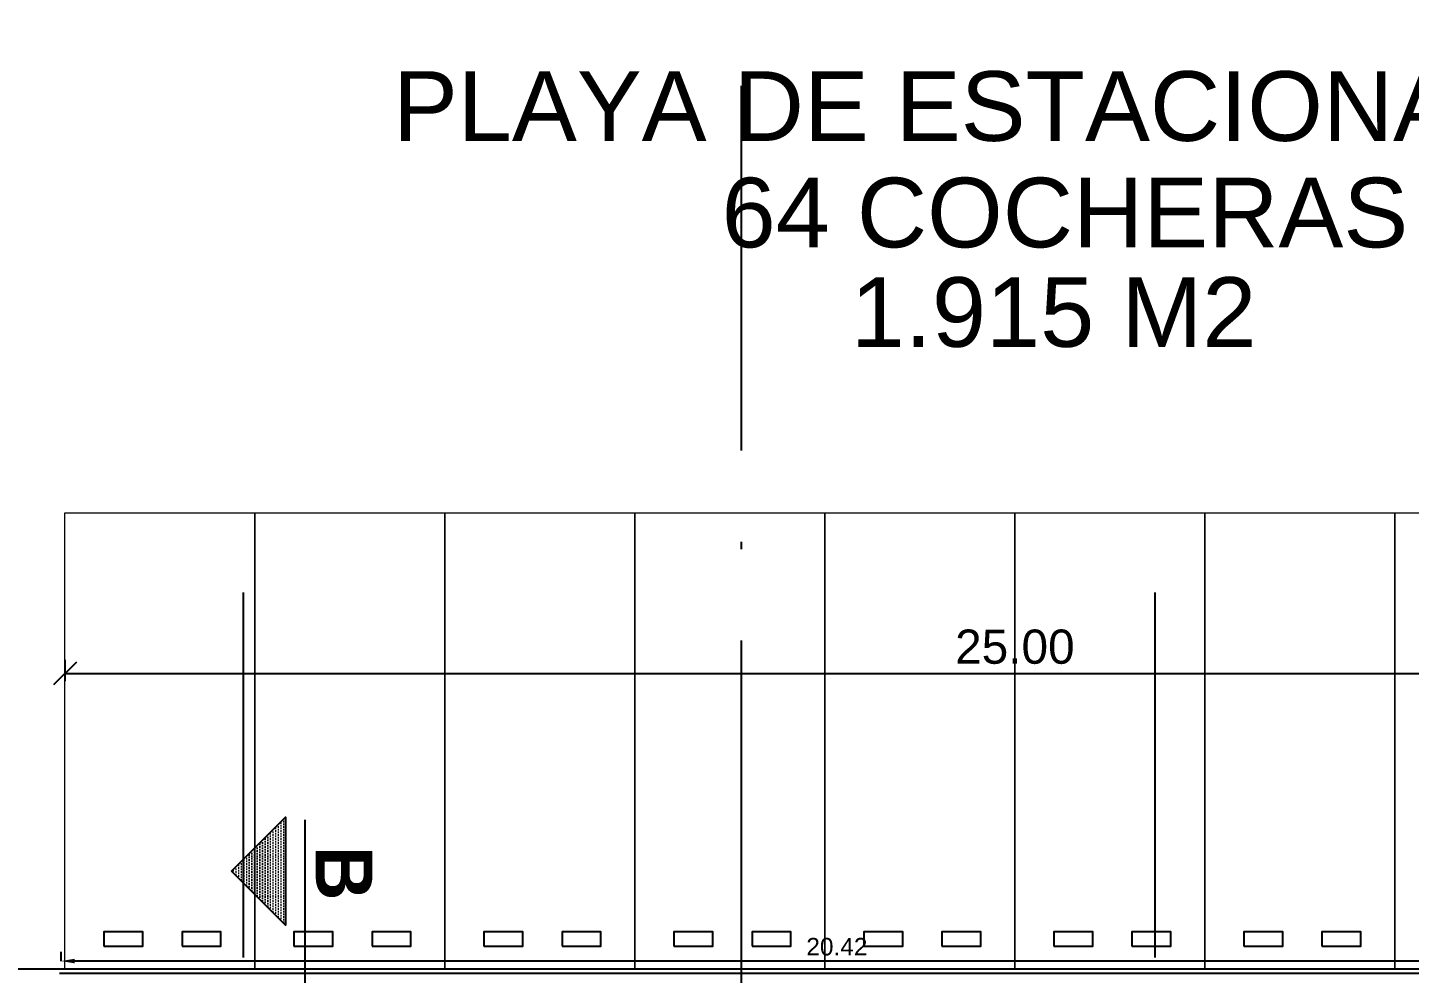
# Model space of a CAD drawing. Header units: metres. Extents: x 0 to 8715937, y -236336 to 216.
# Drawn here: x 143.81 to 161.99, y 107.07 to 119.51 of the extents above; entities that cross this region are included whole.
import ezdxf

# ---------------------------------------------------------------- set-up
doc = ezdxf.new("R2010")
doc.units = ezdxf.units.M
doc.header["$MEASUREMENT"] = 0
doc.header["$PDMODE"] = 3
doc.linetypes.add('ACAD_ISO10W100', pattern=[18, 12, -3, 0, -3])
for name, color, linetype in [('0-BLOCK-ARQUITECTURA', 7, 'Continuous'), ('0-BLOCK-COCHERAS', 7, 'Continuous'), ('0-BLOCK-ESTRUCTURA', 7, 'Continuous'), ('1', 7, 'Continuous'), ('AUX', 251, 'Continuous'), ('CARP', 3, 'Continuous'), ('COCHERAS', 251, 'Continuous'), ('COTA', 7, 'Continuous'), ('COTAS ESTACIONAMIENTO', 2, 'Continuous'), ('COTAS INTERIORES', 2, 'Continuous'), ('EJES', 251, 'ACAD_ISO10W100'), ('Techo', 253, 'Continuous'), ('TEXTO', 7, 'Continuous')]:
    doc.layers.add(name, color=color, linetype=linetype)
doc.styles.add('AR', font='arial.ttf')
doc.styles.add('ARIAL', font='arial.ttf')
doc.dimstyles.new('CotaLoc0', dxfattribs={"dimtxt": 0.23, "dimasz": 0.18, "dimexe": 0.12, "dimexo": 0.37, "dimgap": 0.07, "dimtad": 1, "dimzin": 0, "dimdsep": 46, "dimtxsty": 'AR', "dimcen": 0.9, "dimclrd": 251, "dimclre": 251, "dimadec": 0, "dimazin": 0, "dimtfac": 1, "dimtofl": 0, "dimtmove": 1, "dimatfit": 3, "dimfxl": 0.18, "dimtolj": 1, "dimtzin": 0, "dimarcsym": 1})
doc.dimstyles.new('DIARCO-01', dxfattribs={"dimtxt": 0.45, "dimasz": 0.3, "dimexe": 0.1, "dimexo": 0.18, "dimgap": 0.12, "dimtad": 1, "dimzin": 0, "dimdsep": 46, "dimtxsty": 'AR', "dimblk": 'OBLIQUE', "dimcen": 0.09, "dimclrd": 52, "dimclre": 251, "dimclrt": 256, "dimadec": 0, "dimazin": 0, "dimtfac": 1, "dimtofl": 0, "dimtmove": 1, "dimatfit": 3, "dimldrblk": 'OBLIQUE', "dimfxl": 0.18, "dimtolj": 1, "dimtzin": 0, "dimarcsym": 1})

# ---------------------------------------------------------------- blocks, each defined once
blk = doc.blocks.new('Cochera 6 mts')
at = {"lineweight": 0}
blk.add_lwpolyline([(0, 0), (2.5, 0), (2.5, -6), (0, -6)], close=True, dxfattribs=at)
for points in [[(0.959, -0.3), (0.447, -0.3), (0.447, -0.488), (0.959, -0.488)], [(1.987, -0.3), (1.475, -0.3), (1.475, -0.488), (1.987, -0.488)]]:
    blk.add_lwpolyline(points, close=True)
blk = doc.blocks.new('_Oblique')
at = {"layer": '1', "color": 0, "lineweight": -2}
blk.add_line((-0.5, -0.5), (0.5, 0.5), dxfattribs=at)
blk = doc.blocks.new('*D119')
at = {"layer": 'COTAS ESTACIONAMIENTO', "color": 251, "lineweight": -2, "transparency": 16777216}
for p, q in [((56.58, 111.196), (56.58, 110.916)), ((81.58, 111.196), (81.58, 110.916))]:
    blk.add_line(p, q, dxfattribs=at)
at = {"layer": 'COTAS ESTACIONAMIENTO', "color": 52, "lineweight": -2, "transparency": 16777216}
blk.add_line((56.58, 111.016), (81.58, 111.016), dxfattribs=at)
at = {"layer": 'Defpoints', "color": 0, "transparency": 16777216}
for p in [(56.58, 113.13), (81.58, 113.13), (81.58, 111.016)]:
    blk.add_point(p, dxfattribs=at)
at = {"layer": 'COTAS ESTACIONAMIENTO', "color": 52, "lineweight": -2, "transparency": 16777216, "xscale": 0.3, "yscale": 0.3, "zscale": 0.3, "rotation": 180}
blk.add_blockref('_Oblique', (56.58, 111.016), dxfattribs=at)
at = {"layer": 'COTAS ESTACIONAMIENTO', "color": 52, "lineweight": -2, "transparency": 16777216, "xscale": 0.3, "yscale": 0.3, "zscale": 0.3}
blk.add_blockref('_Oblique', (81.58, 111.016), dxfattribs=at)
at = {"layer": 'COTAS ESTACIONAMIENTO', "transparency": 16777216, "insert": (69.08, 111.366), "char_height": 0.45, "attachment_point": 5, "style": 'AR'}
blk.add_mtext('\\A1;25.00', dxfattribs=at)
blk = doc.blocks.new('CCorte')
at = {"layer": 'AUX', "ltscale": 0.21}
h = blk.add_hatch(dxfattribs=at)
h.set_pattern_fill('DOTS', color=256, scale=0.037, style=0)
h.set_pattern_definition([(0, (-1.2, 0), (0.0293687, 0.0587375), [0, -0.0587375])])
h.paths.add_polyline_path([(1.2, 0), (0, 1.2), (-1.2, 0)])
at = {"layer": 'COTA', "ltscale": 0.49}
blk.add_lwpolyline([(0, 1.2), (-1.2, 0), (1.2, 0)], close=True, dxfattribs=at)
blk = doc.blocks.new('DPM-ARQUITECTURA')
at = {"layer": 'CARP', "color": 251}
blk.add_line((76.948, 107.07), (56.508, 107.07), dxfattribs=at)
at = {"layer": 'Techo'}
blk.add_line((59.735, 109.091), (59.735, 104.83), dxfattribs=at)
at = {"layer": 'Techo', "xscale": -0.5925000000000016, "yscale": 0.5925000000000016, "zscale": 0.5925000000000011, "rotation": 90}
blk.add_blockref('CCorte', (59.483, 108.414), dxfattribs=at)
at = {"layer": 'TEXTO', "insert": (60.627, 108.028), "char_height": 0.74655, "width": 0.73137, "attachment_point": 3, "rotation": 270, "style": 'AR'}
blk.add_mtext('{\\fCentury Gothic|b1|i0|c0|p34;B}', dxfattribs=at)
blk = doc.blocks.new('DPM-ESTRUCTURA')
at = {"layer": 'EJES', "ltscale": 0.4}
for p, q in [((65.48, 118.75), (65.48, 38)), ((58.928, 41.58), (58.928, 112.33)), ((70.928, 41.58), (70.928, 112.33))]:
    blk.add_line(p, q, dxfattribs=at)
blk = doc.blocks.new('*D169')
at = {"layer": 'COTAS INTERIORES', "color": 251, "lineweight": -2, "ltscale": 0.1, "transparency": 16777216}
for p, q in [((144.248, 107.232), (144.248, 107.352)), ((164.668, 107.232), (164.668, 107.352)), ((164.488, 107.232), (144.428, 107.232))]:
    blk.add_line(p, q, dxfattribs=at)
at = {"layer": 'COTAS INTERIORES', "color": 251, "ltscale": 0.1, "transparency": 16777216}
for points in [[(144.428, 107.262), (144.428, 107.202), (144.248, 107.232)], [(164.488, 107.262), (164.488, 107.202), (164.668, 107.232)]]:
    blk.add_solid(points, dxfattribs=at)
at = {"layer": 'Defpoints', "color": 0, "ltscale": 0.1, "transparency": 16777216}
for p in [(144.248, 107.232), (164.668, 107.129), (144.248, 107.07)]:
    blk.add_point(p, dxfattribs=at)
at = {"layer": 'COTAS INTERIORES', "color": 0, "ltscale": 0.1, "transparency": 16777216, "insert": (154.458, 107.42), "char_height": 0.23, "attachment_point": 5, "style": 'AR'}
blk.add_mtext('\\A1;20.42', dxfattribs=at)
blk = doc.blocks.new('DPM-COCHERAS')
at = {"layer": 'COCHERAS', "ltscale": 0.1}
blk.add_lwpolyline([(0, 102.13), (21.88, 102.13), (21.88, 107.13), (90.28, 107.13), (90.28, 127.13), (0, 127.13)], close=True, dxfattribs=at)
at = {"layer": 'COCHERAS', "rotation": 180}
for p in [(59.08, 107.13), (61.58, 107.13), (64.08, 107.13), (66.58, 107.13), (69.08, 107.13), (71.58, 107.13), (74.08, 107.13), (76.58, 107.13)]:
    blk.add_blockref('Cochera 6 mts', p, dxfattribs=at)
at = {"layer": 'TEXTO', "style": 'ARIAL'}
for s, height, p in [('PLAYA DE ESTACIONAMIENTO', 0.91653, (60.896, 118.024)), ('64 COCHERAS', 0.91653, (65.221, 116.623)), ('1.915 M2', 0.9165, (66.921, 115.314))]:
    blk.add_text(s, height=height, dxfattribs=at).set_placement(p)
at = {"layer": 'COTAS ESTACIONAMIENTO'}
dim = blk.add_linear_dim(base=(81.58, 111.016), p1=(56.58, 113.13), p2=(81.58, 113.13), dimstyle='DIARCO-01', override={"dimfxlon": 1}, dxfattribs=at)
dim.commit()
dim.dimension.update_dxf_attribs({"geometry": '*D119', "text_midpoint": (69.08, 111.366)})

msp = doc.modelspace()

# ---------------------------------------------------------------- block references
at = {"layer": '0-BLOCK-ARQUITECTURA'}
msp.add_blockref('DPM-ARQUITECTURA', (87.72, 0), dxfattribs=at)
at = {"layer": '0-BLOCK-COCHERAS'}
msp.add_blockref('DPM-COCHERAS', (87.72, 0), dxfattribs=at)
at = {"layer": '0-BLOCK-ESTRUCTURA', "ltscale": 0.1}
msp.add_blockref('DPM-ESTRUCTURA', (87.72, 0), dxfattribs=at)

# ---------------------------------------------------------------- dimensions: what is measured, and where the dimension line sits
at = {"layer": 'COTAS INTERIORES', "ltscale": 0.1}
dim = msp.add_linear_dim(base=(144.248, 107.232), p1=(164.668, 107.129), p2=(144.248, 107.07), dimstyle='CotaLoc0', override={"dimfxlon": 1}, dxfattribs=at)
dim.commit()
dim.dimension.update_dxf_attribs({"geometry": '*D169', "text_midpoint": (154.458, 107.42)})

doc.saveas('drawing.dxf')
